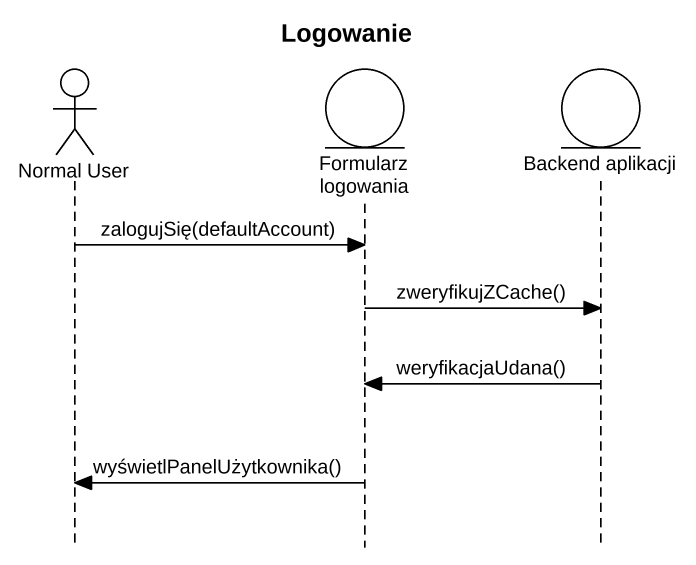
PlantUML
@startuml
title Logowanie
hide footbox
actor "Normal User" as Normal_User
entity "Formularz logowania" as Formularz_logowania
entity "Backend aplikacji" as Backend_aplikacji

Normal_User -> Formularz_logowania : zalogujSię(defaultAccount)
Formularz_logowania -> Backend_aplikacji : zweryfikujZCache()
Backend_aplikacji -> Formularz_logowania : weryfikacjaUdana()
Formularz_logowania -> Normal_User : wyświetlPanelUżytkownika()
@enduml
